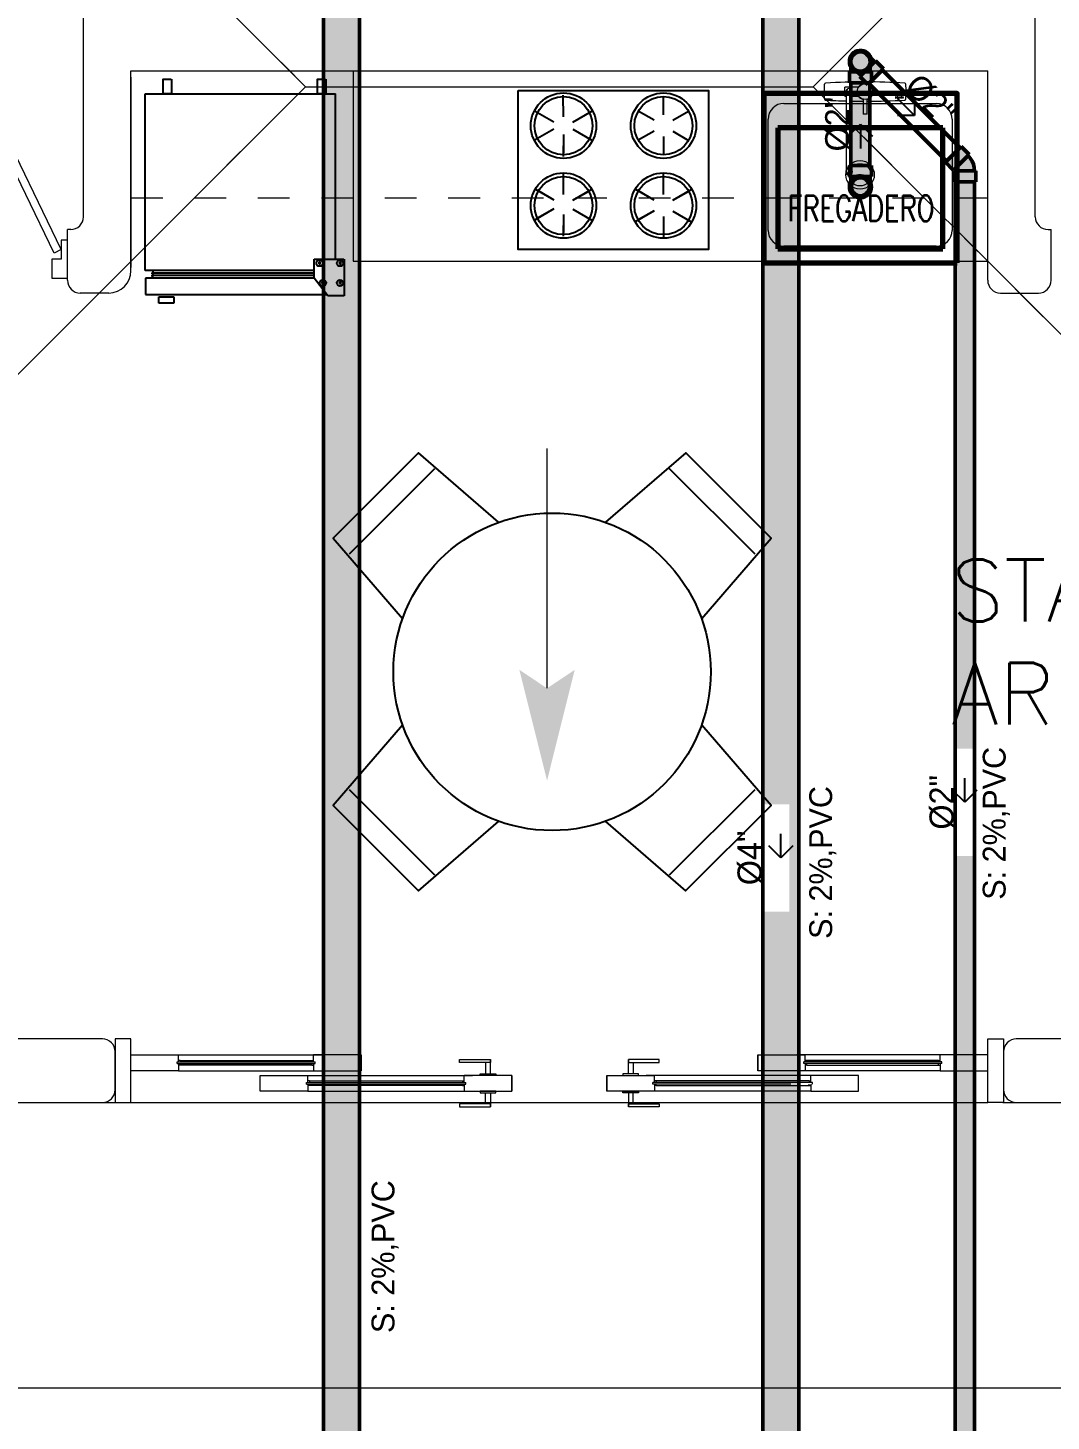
# Model space of a CAD drawing. Header units: metres. Extents: x -232 to 581, y 30 to 789.
# Drawn here: x 212.588 to 215.813, y 380.412 to 384.801 of the extents above; entities that cross this region are included whole.
import ezdxf

# ---------------------------------------------------------------- set-up
doc = ezdxf.new("R2010")
doc.units = ezdxf.units.M
doc.linetypes.add('DASHED', pattern=[0.75, 0.5, -0.25])
doc.linetypes.add('HIDDEN2', pattern=[0.1875, 0.125, -0.0625])
for name, color, linetype, lineweight in [('01a_Mobiliario', 250, 'Continuous', 0), ('02_mobiliario', 250, 'Continuous', 5), ('A-DOOR', 35, 'Continuous', 5), ('A-WALL', 250, 'Continuous', 20), ('baños', 140, 'Continuous', 0), ('MOB FIJOS', 251, 'Continuous', 0), ('P-Fixt-Snk', 94, 'Continuous', 70), ('PROYECCION', 9, 'DASHED', 0), ('textos', 7, 'Continuous', 0)]:
    doc.layers.add(name, color=color, linetype=linetype, lineweight=lineweight)
doc.layers.add('G-Risr-Std-Nplt', color=7, linetype='Continuous', lineweight=18, plot=False)
for name, color, linetype in [('GEN-TEXTOS INFO', 7, 'Continuous'), ('M-SY-PIPE-STANDARD-Drenaje Ventilacion', 254, 'Continuous'), ('MOBILIARIOS', 252, 'Continuous')]:
    doc.layers.add(name, color=color, linetype=linetype)
doc.layers.add('M-SY-PIPE-STANDARD-Drenaje Sanitario', color=7, linetype='Continuous', true_color=0x726558)
doc.layers.add('PISO', color=7, linetype='Continuous', lineweight=5, true_color=0xe6e6e6)
doc.layers.add('Techos 1', color=7, linetype='HIDDEN2', lineweight=9, true_color=0x42391a)
doc.styles.add('Arch-Dim', font='romans.shx', dxfattribs={"width": 0.75})
doc.styles.add('DS-CAST-01', font='GOTHIC.TTF', dxfattribs={"height": 3})
doc.styles.add('SIST.-CAST-01', font='GOTHIC.TTF', dxfattribs={"height": 2})
doc.styles.get("Standard").update_dxf_attribs({"font": 'arial.ttf'})

# ---------------------------------------------------------------- blocks, each defined once
blk = doc.blocks.new('za_arrw5')
at = {"lineweight": 13}
for points in [[(-1, 0.25), (0, 0), (-0.833, 0)], [(-1, -0.25), (0, 0), (-0.833, 0)]]:
    blk.add_solid(points, dxfattribs=at)
blk = doc.blocks.new('20.03.2026 LN 09 SEGUNDO NIVEL ARQ')
at = {"layer": 'Techos 1', "color": 5, "linetype": 'ByBlock'}
for p, q in [((66.2959, -55.1987), (70.3959, -59.2986)), ((76.0959, -55.1986), (71.9959, -59.2986)), ((70.3959, -59.2986), (66.2959, -63.3987)), ((70.3959, -59.2986), (71.9959, -59.2986)), ((71.9959, -59.2986), (76.0959, -63.3986)), ((76.0959, -63.3986), (66.2959, -63.3987))]:
    blk.add_line(p, q, dxfattribs=at)
at = {"layer": 'textos', "color": 5, "lineweight": 13}
blk.add_line((71.1571, -61.1939), (71.1571, -60.4384), dxfattribs=at)
at = {"layer": 'textos', "color": 5, "lineweight": 13, "xscale": -0.3491189357928305, "yscale": 0.3491189357928305, "zscale": 0.3491189357928305, "rotation": 89.99726127338003}
blk.add_blockref('za_arrw5', (71.1571, -61.4848), dxfattribs=at)
at = {"layer": 'baños', "color": 5, "linetype": 'Continuous', "flags": 8}
for tag, p in [('MODELNUMBER', (83.7813, -42.9175, 0)), ('MATERIAL', (83.7813, -42.9176, 0)), ('PRODUCT', (83.7813, -42.9176, 0)), ('TRADENAME', (83.7813, -42.9176, 0)), ('MODELNUMBER', (84.956, -42.9175, 0)), ('TRADENAME', (84.956, -42.9176, 0)), ('MATERIAL', (84.956, -42.9176, 0)), ('PRODUCT', (84.956, -42.9176, 0))]:
    blk.add_attdef(tag, p, '', height=0.0000254, rotation=180.0001, dxfattribs=at)
at = {"layer": 'baños', "color": 5, "linetype": 'Continuous'}
for tag, p, rotation in [('TRADENAME', (85.8912, -56.9933), 180.0001), ('MODELNUMBER', (85.8912, -56.9934), 180.0001), ('MATERIAL', (85.8914, -56.9932), 180.0001), ('PRODUCT', (85.8914, -56.9933), 180.0001), ('MODELNUMBER', (86.6008, -56.9934), 179.9999), ('MATERIAL', (86.6008, -56.9932), 179.9999), ('PRODUCT', (86.6008, -56.9933), 179.9999), ('TRADENAME', (86.6008, -56.9933), 179.9999)]:
    blk.add_attdef(tag, p, '', height=0.0000254, rotation=rotation, dxfattribs=at)
blk = doc.blocks.new('A$Cc6a1f6da')
at = {"layer": 'A-DOOR'}
for p, q in [((0.05, 0.1643), (0.2, 0.1643)), ((0.05, 0.1143), (0.05, 0.1643)), ((0.195, 0.1368), (0.195, 0.1418)), ((0.195, 0.1418), (0.63, 0.1418)), ((0.195, 0.1368), (0.63, 0.1368)), ((0.2, 0.1418), (0.2, 0.1643)), ((0.2, 0.1643), (0.6512, 0.1643)), ((0.205, 0.1466), (0.2, 0.1466)), ((0.2, 0.1368), (0.2, 0.1143)), ((0.205, 0.1321), (0.2, 0.1321)), ((0.205, 0.1466), (0.205, 0.1418)), ((0.205, 0.1466), (0.62, 0.1466)), ((0.205, 0.1321), (0.205, 0.1368)), ((0.62, 0.1321), (0.205, 0.1321)), ((0.62, 0.1466), (0.625, 0.1466)), ((0.62, 0.1466), (0.62, 0.1418)), ((0.62, 0.1321), (0.62, 0.1368)), ((0.62, 0.1321), (0.625, 0.1321)), ((0.625, 0.1418), (0.625, 0.1643)), ((0.775, 0.1643), (0.625, 0.1643)), ((0.625, 0.1368), (0.625, 0.1143)), ((0.63, 0.1368), (0.63, 0.1418)), ((0.775, 0.1643), (0.775, 0.1143)), ((0.775, 0.1143), (0.775, 0.1643)), ((1.1675, 0.1398), (1.1675, 0.1047)), ((1.1825, 0.1047), (1.1825, 0.1495)), ((1.6175, 0.1047), (1.6175, 0.1495)), ((1.6325, 0.1398), (1.6325, 0.1047)), ((2.025, 0.1643), (2.025, 0.1143)), ((2.025, 0.1643), (2.175, 0.1643)), ((2.025, 0.1143), (2.025, 0.1643)), ((2.6, 0.1643), (2.1488, 0.1643)), ((2.605, 0.1418), (2.17, 0.1418)), ((2.17, 0.1368), (2.17, 0.1418)), ((2.605, 0.1368), (2.17, 0.1368)), ((2.175, 0.1418), (2.175, 0.1643)), ((2.18, 0.1466), (2.175, 0.1466)), ((2.175, 0.1368), (2.175, 0.1143)), ((2.18, 0.1321), (2.175, 0.1321)), ((2.595, 0.1466), (2.18, 0.1466)), ((2.18, 0.1466), (2.18, 0.1418)), ((2.18, 0.1321), (2.18, 0.1368)), ((2.18, 0.1321), (2.595, 0.1321)), ((2.595, 0.1466), (2.6, 0.1466)), ((2.595, 0.1466), (2.595, 0.1418)), ((2.595, 0.1321), (2.595, 0.1368)), ((2.595, 0.1321), (2.6, 0.1321)), ((2.6, 0.1418), (2.6, 0.1643)), ((2.75, 0.1643), (2.6, 0.1643)), ((2.6, 0.1368), (2.6, 0.1143)), ((2.605, 0.1368), (2.605, 0.1418)), ((2.75, 0.1143), (2.75, 0.1643)), ((0.2, 0.1143), (0.05, 0.1143)), ((0.2, 0.1143), (0.6512, 0.1143)), ((0.4576, 0.0997), (0.6076, 0.0997)), ((0.4576, 0.0497), (0.4576, 0.0997)), ((0.6076, 0.0772), (0.6076, 0.0997)), ((0.6076, 0.0997), (1.1262, 0.0997)), ((0.625, 0.1143), (0.775, 0.1143)), ((1.1, 0.0772), (1.1, 0.0997)), ((1.25, 0.0997), (1.1, 0.0997)), ((1.25, 0.0997), (1.25, 0.0497)), ((1.25, 0.0497), (1.25, 0.0997)), ((1.55, 0.0997), (1.55, 0.0497)), ((1.55, 0.0997), (1.7, 0.0997)), ((1.55, 0.0497), (1.55, 0.0997)), ((2.1924, 0.0997), (1.6738, 0.0997)), ((1.7, 0.0772), (1.7, 0.0997)), ((2.175, 0.1143), (2.025, 0.1143)), ((2.6, 0.1143), (2.1488, 0.1143)), ((2.1924, 0.0772), (2.1924, 0.0997)), ((2.3424, 0.0997), (2.1924, 0.0997)), ((2.3424, 0.0497), (2.3424, 0.0997)), ((2.6, 0.1143), (2.75, 0.1143)), ((0.6076, 0.0497), (0.4576, 0.0497)), ((0.6026, 0.0722), (0.6026, 0.0772)), ((0.6026, 0.0772), (1.105, 0.0772)), ((0.6026, 0.0722), (1.105, 0.0722)), ((0.6126, 0.082), (0.6076, 0.082)), ((0.6076, 0.0722), (0.6076, 0.0497)), ((0.6126, 0.0675), (0.6076, 0.0675)), ((0.6076, 0.0497), (1.1262, 0.0497)), ((0.6126, 0.082), (0.6126, 0.0772)), ((0.6126, 0.082), (1.095, 0.082)), ((0.6126, 0.0675), (0.6126, 0.0722)), ((1.095, 0.0675), (0.6126, 0.0675)), ((1.095, 0.082), (1.1, 0.082)), ((1.095, 0.082), (1.095, 0.0772)), ((1.095, 0.0675), (1.095, 0.0722)), ((1.095, 0.0675), (1.1, 0.0675)), ((1.1, 0.0722), (1.1, 0.0497)), ((1.1, 0.0497), (1.25, 0.0497)), ((1.105, 0.0722), (1.105, 0.0772)), ((1.1675, 0.0097), (1.1675, 0.0447)), ((1.1825, 0.0447), (1.1825, 0)), ((1.7, 0.0497), (1.55, 0.0497)), ((1.6175, 0.0447), (1.6175, 0)), ((1.6325, 0.0097), (1.6325, 0.0447)), ((2.1924, 0.0497), (1.6738, 0.0497)), ((2.1974, 0.0772), (1.695, 0.0772)), ((1.695, 0.0722), (1.695, 0.0772)), ((2.13, 0.0722), (1.695, 0.0722)), ((1.705, 0.082), (1.7, 0.082)), ((1.7, 0.0722), (1.7, 0.0497)), ((1.705, 0.0675), (1.7, 0.0675)), ((2.1874, 0.082), (1.705, 0.082)), ((1.705, 0.082), (1.705, 0.0772)), ((1.705, 0.0675), (1.705, 0.0722)), ((1.705, 0.0675), (2.1874, 0.0675)), ((2.1874, 0.082), (2.1924, 0.082)), ((2.1874, 0.082), (2.1874, 0.0772)), ((2.1874, 0.0675), (2.1874, 0.0722)), ((2.1874, 0.0675), (2.1924, 0.0675)), ((2.1924, 0.0722), (2.1924, 0.0497)), ((2.1924, 0.0497), (2.3424, 0.0497)), ((2.1974, 0.0722), (2.1974, 0.0772))]:
    blk.add_line(p, q, dxfattribs=at)
for points in [[(0.05, 0.2143), (0, 0.2143), (0, 0.0143), (0.05, 0.0143)], [(2.75, 0.2143), (2.8, 0.2143), (2.8, 0.0143), (2.75, 0.0143)], [(1.1825, 0.1495), (1.1825, 0.1398), (1.0852, 0.1398), (1.0852, 0.1495)], [(1.6175, 0.1495), (1.6175, 0.1398), (1.7148, 0.1398), (1.7148, 0.1495)], [(1.1997, 0.0997), (1.1503, 0.0997), (1.1503, 0.1047), (1.1997, 0.1047)], [(1.6003, 0.0997), (1.6497, 0.0997), (1.6497, 0.1047), (1.6003, 0.1047)], [(1.1997, 0.0497), (1.1503, 0.0497), (1.1503, 0.0447), (1.1997, 0.0447)], [(1.6003, 0.0497), (1.6497, 0.0497), (1.6497, 0.0447), (1.6003, 0.0447)], [(1.1825, 0), (1.1825, 0.0096), (1.0852, 0.0096), (1.0852, 0)], [(1.6175, 0), (1.6175, 0.0096), (1.7148, 0.0096), (1.7148, 0)]]:
    blk.add_lwpolyline(points, close=True, dxfattribs=at)
at = {"layer": 'PISO'}
blk.add_line((0.05, 0.0143), (2.75, 0.0143), dxfattribs=at)
blk = doc.blocks.new('P90')
at = {"layer": 'A-DOOR'}
for p, q in [((-0.0476, -0.8576), (0.6364, -0.5264)), ((0.6473, -0.5489), (0.6364, -0.5264)), ((-0.0368, -0.88), (0.6473, -0.5489)), ((0.5843, -0.5517), (0.58, -0.5427)), ((0.5992, -0.5445), (0.5949, -0.5355)), ((0.6101, -0.5669), (0.6144, -0.5759)), ((0.5952, -0.5741), (0.5995, -0.5831)), ((-0.0368, -0.88), (-0.0476, -0.8576))]:
    blk.add_line(p, q, dxfattribs=at)
for points in [[(-0.06, -0.02), (-0.06, -0.05), (-0.12, -0.05), (-0.12, 0), (0, 0), (0, -0.02)], [(-0.0668, -0.88), (-0.0668, -0.85), (-0.1268, -0.85), (-0.1268, -0.9), (-0.0068, -0.9), (-0.0068, -0.88)]]:
    blk.add_lwpolyline(points, close=True, dxfattribs=at)
blk.add_arc((-0.3259, -1.105), 1.1228, 31.0139, 75.0797, dxfattribs=at)
for points in [[(0.5812, -0.5096), (0.5857, -0.5096), (0.5933, -0.5141), (0.5977, -0.5218), (0.5977, -0.5306), (0.5933, -0.5383), (0.5856, -0.5427), (0.5767, -0.5427), (0.5691, -0.5383), (0.5647, -0.5306), (0.5647, -0.5217), (0.5691, -0.514), (0.5768, -0.5096), (0.5812, -0.5096)], [(0.6133, -0.5758), (0.6177, -0.5758), (0.6254, -0.5803), (0.6298, -0.5879), (0.6298, -0.5968), (0.6253, -0.6045), (0.6176, -0.6089), (0.6088, -0.6089), (0.6011, -0.6044), (0.5967, -0.5967), (0.5967, -0.5879), (0.6011, -0.5802), (0.6088, -0.5758), (0.6133, -0.5758)]]:
    blk.add_open_spline(points, degree=2, dxfattribs=at)
blk = doc.blocks.new('SE3')
at = {"layer": 'MOB FIJOS'}
for p, q in [((115.4, 359.7), (115.4, 371.2)), ((132.6, 371.2), (115.4, 371.2)), ((115.4, 359.7), (116.8, 359.7)), ((116.8, 365.4), (116.8, 264.8)), ((124.5, 264.8), (124.5, 365.4)), ((124.5, 359.7), (132.6, 359.7)), ((138.5, 355.7), (138.5, 336.6)), ((143.5, 336.6), (143.5, 355.7)), ((180, 358.9), (179.6, 358.9)), ((179.6, 358.9), (179.6, 357)), ((179.6, 357), (180, 357)), ((180, 358.1), (180, 358.9)), ((180.7, 358.1), (180, 358.1)), ((180, 357), (180, 357.8)), ((180, 357.8), (180.7, 357.8)), ((181.1, 358.9), (180.7, 358.9)), ((180.7, 358.9), (180.7, 358.1)), ((180.7, 357.8), (180.7, 357)), ((180.7, 357), (181.1, 357)), ((181.1, 357), (181.1, 358.9)), ((181.5, 358.9), (182.8, 358.9)), ((181.5, 357), (181.5, 358.9)), ((182.9, 357), (181.5, 357)), ((181.8, 358.6), (181.8, 358.2)), ((182.8, 358.6), (181.8, 358.6)), ((181.8, 358.2), (182.8, 358.2)), ((181.8, 357.8), (181.8, 357.3)), ((182.8, 357.8), (181.8, 357.8)), ((181.8, 357.3), (182.9, 357.3)), ((182.8, 358.9), (182.8, 358.6)), ((182.8, 358.2), (182.8, 357.8)), ((182.9, 357.3), (182.9, 357)), ((183.2, 358.9), (183.6, 358.9)), ((183.2, 357), (183.2, 358.9)), ((184.5, 357), (183.2, 357)), ((183.6, 358.9), (183.6, 357.3)), ((183.6, 357.3), (184.5, 357.3)), ((184.5, 357.3), (184.5, 357)), ((184.6, 358.9), (185, 358.9)), ((185.2, 357), (184.6, 358.9)), ((185, 358.9), (185.4, 357.5)), ((185.6, 357), (185.2, 357)), ((185.4, 357.5), (185.9, 358.9)), ((186.3, 358.9), (185.6, 357)), ((185.9, 358.9), (186.3, 358.9)), ((186.5, 358.9), (187.8, 358.9)), ((186.5, 357), (186.5, 358.9)), ((187.8, 357), (186.5, 357)), ((186.8, 358.6), (186.8, 358.2)), ((187.8, 358.6), (186.8, 358.6)), ((186.8, 358.2), (187.7, 358.2)), ((186.8, 357.8), (186.8, 357.3)), ((187.7, 357.8), (186.8, 357.8)), ((186.8, 357.3), (187.8, 357.3)), ((187.7, 358.2), (187.7, 357.8)), ((187.8, 358.9), (187.8, 358.6)), ((187.8, 357.3), (187.8, 357)), ((188, 358.9), (188.5, 358.9)), ((188.6, 358), (188, 358.9)), ((188, 357), (188.6, 358)), ((188.4, 357), (188, 357)), ((188.8, 357.7), (188.4, 357)), ((188.5, 358.9), (188.8, 358.3)), ((188.8, 358.3), (189.2, 358.9)), ((189.2, 357), (188.8, 357.7)), ((189.6, 358.9), (189, 358)), ((189, 358), (189.7, 357)), ((189.2, 358.9), (189.6, 358.9)), ((189.7, 357), (189.2, 357)), ((143.5, 336.6), (138.5, 336.6)), ((116.5, 264.1), (116.5, 263.5)), ((116.8, 264.8), (116.8, 264.1)), ((124.5, 264.1), (124.5, 264.8)), ((124.8, 263.5), (124.8, 264.1))]:
    blk.add_line(p, q, dxfattribs=at)
blk.add_circle((141, 365.4), 10, dxfattribs=at)
for centre, radius, start, end in [((200.7, 365.4), 111.9, 175.2133, 184.7867), ((90.8, 374.6), 1.52, 93.4481, 175.2133), ((141, -458.7), 836.4, 86.5519, 93.4481), ((141, 365.4), 10.2, 0, 255.8182), ((191.2, 374.6), 1.52, 4.7867, 86.5519), ((81.2, 365.4), 111.9, 355.2133, 4.7867), ((90.8, 356.2), 1.52, 184.7867, 266.5519), ((141, 1189.5), 836.4, 266.5519, 268.3467), ((120.7, 365.4), 3.91, 0, 192.0524), ((120.7, 365.4), 3.81, 0, 180), ((120.7, 365.4), 3.91, 347.9113, 0), ((141, 365.4), 10.2, 284.1818, 0), ((141, 1189.5), 836.4, 270.1705, 273.4481), ((191.2, 356.2), 1.52, 273.4481, 355.2133), ((141, 1189.5), 836.4, 268.8689, 269.8295)]:
    blk.add_arc(centre, radius, start, end, dxfattribs=at)
for centre, major_axis, start_param, end_param in [((120.7, 264.1), (4.12, 0), 2.748282, 6.283185), ((120.7, 264.1), (4.12, 0), 0, 0.393311), ((120.7, 263.5), (4.12, 0), 3.141593, 6.283185), ((120.7, 264.8), (-3.81, 0), 0, 3.141593), ((120.7, 264.1), (3.81, 0), 3.141593, 6.283185)]:
    blk.add_ellipse(centre, major_axis=major_axis, ratio=0.996195, start_param=start_param, end_param=end_param, dxfattribs=at)
blk = doc.blocks.new('A$C774B1081')
at = {"layer": 'MOBILIARIOS', "linetype": 'ByBlock'}
for p, q in [((732.1, 1125), (446.4, 1125)), ((53.6, 732.1), (53.6, 446.4)), ((1125, 446.4), (1125, 732.1)), ((446.4, 53.6), (732.1, 53.6))]:
    blk.add_line(p, q, dxfattribs=at)
for points in [[(750, 928.6), (732.1, 1178.6), (446.4, 1178.6), (428.6, 928.6)], [(250, 750), (0, 732.1), (0, 446.4), (250, 428.6)], [(928.6, 428.6), (1178.6, 446.4), (1178.6, 732.1), (928.6, 750)], [(428.6, 250), (446.4, 0), (732.1, 0), (750, 250)]]:
    blk.add_lwpolyline(points, dxfattribs=at)
blk.add_circle((589.3, 589.3), 375, dxfattribs=at)
blk = doc.blocks.new('20.03.2026 LN 09 PRIMER NIVEL ARQ')
at = {"layer": '01a_Mobiliario', "color": 1, "transparency": 33554684}
blk.add_line((-9.486, -59.8432), (-7.486, -59.8432), dxfattribs=at)
at = {"layer": '02_mobiliario', "color": 1}
for p, q in [((-9.486, -59.2432), (-9.486, -59.8432)), ((-10.186, -59.2627), (-10.186, -59.8627))]:
    blk.add_line(p, q, dxfattribs=at)
at = {"layer": 'A-WALL', "color": 1}
for p, q in [((-10.336, -59.7032), (-10.336, -58.1232)), ((-7.336, -59.7032), (-7.336, -58.1332)), ((-10.186, -59.8732), (-10.186, -59.2432)), ((-10.186, -59.2432), (-7.486, -59.2432)), ((-7.486, -59.9032), (-7.486, -59.2432)), ((-10.376, -59.7432), (-10.386, -59.7432)), ((-10.386, -59.9032), (-10.386, -59.7432)), ((-7.296, -59.7432), (-7.2863, -59.7432)), ((-7.2863, -59.9032), (-7.2863, -59.7432)), ((-10.256, -59.9432), (-10.346, -59.9432)), ((-7.446, -59.9432), (-7.3263, -59.9432))]:
    blk.add_line(p, q, dxfattribs=at)
for points in [[(-12.836, -61.7832), (-12.836, -62.4532, 0.414213), (-12.796, -62.4932), (-10.276, -62.4932, 0.414213), (-10.236, -62.4532), (-10.236, -62.3332, 0.414214), (-10.276, -62.2932), (-11.296, -62.2932, -0.414214), (-11.336, -62.2532), (-11.336, -61.7832, 0.414214), (-11.376, -61.7432), (-11.446, -61.7432, 0.414214), (-11.486, -61.7832), (-11.486, -62.2932), (-12.4867, -62.2932)], [(-5.186, -62.2932), (-7.396, -62.2932, 0.414214), (-7.436, -62.3332), (-7.436, -62.4532, 0.414214), (-7.396, -62.4932), (-4.876, -62.4932, 0.414214), (-4.836, -62.4532), (-4.836, -62.1332, 0.414214), (-4.876, -62.0932), (-4.996, -62.0932, 0.407284), (-5.036, -62.1322)]]:
    blk.add_lwpolyline(points, format="xyb", dxfattribs=at)
for centre, radius, start, end in [((-10.376, -59.7032), 0.04, 270, 360), ((-7.296, -59.7032), 0.04, 180, 270), ((-10.346, -59.9032), 0.04, 180, 270), ((-10.256, -59.8732), 0.07, 270, 0), ((-7.446, -59.9032), 0.04, 180, 270), ((-7.3263, -59.9032), 0.04, 270, 0)]:
    blk.add_arc(centre, radius, start, end, dxfattribs=at)
at = {"layer": 'MOB FIJOS', "color": 1}
for p, q in [((-8.1284, -59.3458), (-7.9087, -59.3458)), ((-7.9087, -59.3458), (-7.6484, -59.3458)), ((-8.1784, -59.7458), (-8.1784, -59.3958)), ((-7.5984, -59.3958), (-7.5984, -59.7458)), ((-7.6484, -59.7958), (-8.1284, -59.7958))]:
    blk.add_line(p, q, dxfattribs=at)
for centre, start, end in [((-8.1284, -59.3958), 90, 180), ((-7.6484, -59.3958), 0, 90), ((-8.1284, -59.7458), 180, 270), ((-7.6484, -59.7458), 270, 0)]:
    blk.add_arc(centre, 0.05, start, end, dxfattribs=at)
at = {"layer": 'MOB FIJOS', "color": 1, "ltscale": 0.01}
for major_axis in [(0.0318, -0.0318), (0.0247, -0.0247)]:
    blk.add_ellipse((-7.8884, -59.5708), major_axis=major_axis, ratio=1, start_param=2.356194489560823, end_param=8.639379796740409, dxfattribs=at)
at = {"layer": 'MOBILIARIOS', "color": 1}
for p, q in [((-10.1418, -59.8723), (-10.1418, -59.3157)), ((-10.1418, -59.3157), (-9.5418, -59.3157)), ((-10.1418, -59.8723), (-10.1418, -59.3157)), ((-9.5418, -59.8368), (-9.5418, -59.3157)), ((-9.609, -59.896), (-9.609, -59.8368)), ((-9.609, -59.8368), (-9.5149, -59.8368)), ((-9.5877, -59.8495), (-9.5961, -59.8495)), ((-9.5919, -59.843), (-9.5919, -59.8548)), ((-9.5227, -59.8489), (-9.5311, -59.8489)), ((-9.5269, -59.8424), (-9.5269, -59.8542)), ((-9.5138, -59.8368), (-9.5138, -59.9518)), ((-9.609, -59.8723), (-10.1418, -59.8723)), ((-9.609, -59.8961), (-10.1398, -59.8961)), ((-10.1398, -59.8961), (-10.1398, -59.9475)), ((-9.609, -59.8885), (-10.12, -59.8885)), ((-9.609, -59.8812), (-10.1199, -59.8812)), ((-9.5661, -59.9518), (-9.609, -59.896)), ((-9.5782, -59.9115), (-9.5866, -59.9115)), ((-9.5824, -59.9051), (-9.5824, -59.9168)), ((-9.5227, -59.9115), (-9.5311, -59.9115)), ((-9.5269, -59.9051), (-9.5269, -59.9168)), ((-10.1398, -59.9475), (-9.5694, -59.9475)), ((-10.098, -59.9753), (-10.098, -59.9555)), ((-10.098, -59.9555), (-10.0506, -59.9555)), ((-10.0506, -59.9555), (-10.0506, -59.9753)), ((-9.5138, -59.9518), (-9.5661, -59.9518)), ((-10.0506, -59.9753), (-10.098, -59.9753))]:
    blk.add_line(p, q, dxfattribs=at)
at = {"layer": 'MOBILIARIOS', "color": 1, "transparency": 33554684}
for p, q in [((-8.8232, -59.3882, -0.2267), (-8.8235, -59.3195, -0.2267)), ((-8.5081, -59.3818, -0.2245), (-8.5083, -59.3245, -0.2245)), ((-8.8529, -59.4055, -0.2267), (-8.9125, -59.3714, -0.2267)), ((-8.7934, -59.4052, -0.2267), (-8.734, -59.3706, -0.2267)), ((-8.5377, -59.3991, -0.2245), (-8.5874, -59.3707, -0.2245)), ((-8.4782, -59.3988, -0.2245), (-8.4288, -59.37, -0.2245)), ((-8.8529, -59.4268, -0.2267), (-8.9125, -59.4609, -0.2267)), ((-8.7934, -59.4271, -0.2267), (-8.734, -59.4617, -0.2267)), ((-8.8232, -59.4441, -0.2267), (-8.8235, -59.5128, -0.2267)), ((-8.8232, -59.4441, -0.2267), (-8.8234, -59.5014, -0.2267)), ((-8.5377, -59.4332, -0.2245), (-8.5874, -59.4616, -0.2245)), ((-8.5081, -59.4505, -0.2245), (-8.5083, -59.5078, -0.2245)), ((-8.4782, -59.4334, -0.2245), (-8.4288, -59.4623, -0.2245)), ((-8.8229, -59.6333, -0.2245), (-8.8226, -59.5646, -0.2245)), ((-8.8229, -59.6333, -0.2245), (-8.8227, -59.5761, -0.2245)), ((-8.5078, -59.6333, -0.2245), (-8.5075, -59.5646, -0.2245)), ((-8.5078, -59.6333, -0.2245), (-8.5075, -59.5761, -0.2245)), ((-8.8527, -59.6504, -0.2245), (-8.9121, -59.6158, -0.2245)), ((-8.8527, -59.6504, -0.2245), (-8.9022, -59.6215, -0.2245)), ((-8.7932, -59.6506, -0.2245), (-8.7336, -59.6165, -0.2245)), ((-8.7932, -59.6506, -0.2245), (-8.7435, -59.6222, -0.2245)), ((-8.5376, -59.6504, -0.2245), (-8.597, -59.6158, -0.2245)), ((-8.5376, -59.6504, -0.2245), (-8.5871, -59.6215, -0.2245)), ((-8.4781, -59.6506, -0.2245), (-8.4184, -59.6165, -0.2245)), ((-8.4781, -59.6506, -0.2245), (-8.4284, -59.6222, -0.2245)), ((-8.8529, -59.6783, -0.2267), (-8.9125, -59.7124, -0.2267)), ((-8.8529, -59.6783, -0.2267), (-8.9026, -59.7068, -0.2267)), ((-8.7934, -59.6786, -0.2267), (-8.7439, -59.7074, -0.2267)), ((-8.7934, -59.6786, -0.2267), (-8.734, -59.7132, -0.2267)), ((-8.5377, -59.6847, -0.2245), (-8.5974, -59.7188, -0.2245)), ((-8.5377, -59.6847, -0.2245), (-8.5874, -59.7131, -0.2245)), ((-8.4782, -59.685, -0.2245), (-8.4189, -59.7196, -0.2245)), ((-8.4782, -59.685, -0.2245), (-8.4288, -59.7138, -0.2245)), ((-8.8232, -59.6956, -0.2267), (-8.8235, -59.7643, -0.2267)), ((-8.8232, -59.6956, -0.2267), (-8.8234, -59.7529, -0.2267)), ((-8.5081, -59.702, -0.2245), (-8.5083, -59.7707, -0.2245)), ((-8.5081, -59.702, -0.2245), (-8.5083, -59.7593, -0.2245))]:
    blk.add_line(p, q, dxfattribs=at)
at = {"layer": 'MOBILIARIOS', "color": 1}
for points in [[(-10.0584, -59.2696), (-10.0584, -59.3156), (-10.0845, -59.3156), (-10.0845, -59.2692), (-10.0589, -59.2692)], [(-9.5724, -59.2696), (-9.5724, -59.3156), (-9.5985, -59.3156), (-9.5985, -59.2692), (-9.5729, -59.2692)]]:
    blk.add_lwpolyline(points, dxfattribs=at)
at = {"layer": 'MOBILIARIOS', "color": 1, "transparency": 33554684}
blk.add_lwpolyline([(-8.9656, -59.3057), (-8.3656, -59.3057), (-8.3656, -59.8057), (-8.9656, -59.8057)], close=True, dxfattribs=at)
at = {"layer": 'MOBILIARIOS', "color": 1}
blk.add_lwpolyline([(-10.119, -59.8723, -0.07449), (-10.118, -59.8732, -0.142933), (-10.1177, -59.8738, -0.012436), (-10.1176, -59.8746, -0.008719), (-10.1176, -59.8759, -0.012824), (-10.1175, -59.8781, -0.170045), (-10.1176, -59.8783, -0.064909), (-10.1178, -59.8786, 0.028465), (-10.1181, -59.8788, 0.000964), (-10.1183, -59.879, -0.000975), (-10.1184, -59.8792, -0.016252), (-10.1189, -59.8796, 0.007259), (-10.1193, -59.8801, 0.101341), (-10.1198, -59.8808, 0.125391), (-10.1199, -59.8815, 0.099398), (-10.1197, -59.8819, 0.066636), (-10.1193, -59.8824, 0.114144), (-10.1188, -59.8827, -0.158175), (-10.1183, -59.8831, -0.070805), (-10.1179, -59.8837, -0.101338), (-10.1177, -59.8842, -0.006939), (-10.1177, -59.8844, -0.003583), (-10.1177, -59.8847, -0.021021), (-10.1178, -59.8863, -0.123419), (-10.1179, -59.8865, -0.070149), (-10.118, -59.8867, -0.010726), (-10.119, -59.8874, -0.015913), (-10.1194, -59.8877, 0.053707), (-10.1199, -59.8881, 0.153884), (-10.12, -59.8882, 0.043445), (-10.12, -59.8888, 0.103673), (-10.1199, -59.8897, 0.146244), (-10.1195, -59.8903, 0.17565), (-10.1191, -59.8904, -0.187862), (-10.1186, -59.8905, -0.056397), (-10.1183, -59.8908, -0.073542), (-10.1181, -59.8912, -0.071127), (-10.118, -59.8916, -0.026182), (-10.1179, -59.8927, -0.04809), (-10.118, -59.8942, -0.143234), (-10.1183, -59.8946, -0.172942), (-10.1189, -59.8949, 0.069337), (-10.1195, -59.8953, 0.029957), (-10.1199, -59.8955, 0.026207), (-10.1202, -59.8959)], format="xyb", dxfattribs=at)
at = {"layer": 'MOBILIARIOS', "color": 1, "transparency": 33554684}
for centre, radius in [((-8.823, -59.4161, -0.2245), 0.1031), ((-8.823, -59.4161, -0.2245), 0.0916), ((-8.5079, -59.4161, -0.2245), 0.1031), ((-8.5079, -59.4161, -0.2245), 0.0916), ((-8.823, -59.6677, -0.2245), 0.1031), ((-8.823, -59.6677, -0.2245), 0.0916), ((-8.5079, -59.6677, -0.2245), 0.1031), ((-8.5079, -59.6677, -0.2245), 0.0916)]:
    blk.add_circle(centre, radius, dxfattribs=at)
at = {"layer": 'MOBILIARIOS', "color": 1}
for centre in [(-9.592, -59.8492), (-9.5274, -59.8492), (-9.5813, -59.9116), (-9.5274, -59.9116)]:
    blk.add_circle(centre, 0.00987, dxfattribs=at)
at = {"layer": 'PISO', "color": 1}
for p, q in [((-10.276, -62.4932), (-10.2369, -62.4932)), ((-7.4379, -62.4932), (-7.396, -62.4932))]:
    blk.add_line(p, q, dxfattribs=at)
at = {"layer": 'PROYECCION', "color": 1, "linetype": 'DASHED', "ltscale": 0.1}
blk.add_line((-10.186, -59.6432), (-7.486, -59.6432), dxfattribs=at)
at = {"layer": 'Techos 1', "color": 1}
for p, q in [((-13.736, -55.1932), (-9.636, -59.2932)), ((-3.936, -55.1932), (-8.036, -59.2932)), ((-9.636, -59.2932), (-13.736, -63.3932)), ((-9.636, -59.2932), (-8.036, -59.2932)), ((-8.036, -59.2932), (-3.936, -63.3932)), ((-3.936, -63.3932), (-13.736, -63.3932))]:
    blk.add_line(p, q, dxfattribs=at)
at = {"color": 1}
blk.add_blockref('A$Cc6a1f6da', (-10.236, -62.5075), dxfattribs=at)
at = {"layer": 'A-DOOR', "color": 1, "rotation": 90}
blk.add_blockref('P90', (-11.286, -59.7698), dxfattribs=at)
at = {"layer": 'MOB FIJOS', "color": 1, "xscale": 0.002480511886764446, "yscale": 0.002480511886764446, "zscale": 0.002480511886764446}
blk.add_blockref('SE3', (-8.2222, -60.215), dxfattribs=at)
at = {"layer": 'MOBILIARIOS', "color": 1, "xscale": 0.001333333333333352, "yscale": 0.001333333333333352, "zscale": 0.001333333333333352, "rotation": 45.00000000000001}
blk.add_blockref('A$C774B1081', (-8.8589, -62.2477), dxfattribs=at)
at = {"layer": 'baños', "color": 1, "linetype": 'Continuous'}
for tag, p in [('MODELNUMBER', (-12.0611, -62.0707)), ('MATERIAL', (-12.0611, -62.0709)), ('PRODUCT', (-12.0611, -62.0708)), ('TRADENAME', (-12.0611, -62.0708))]:
    blk.add_attdef(tag, p, '', height=0.0000254, rotation=359.9999, dxfattribs=at)
at = {"layer": 'textos', "color": 1, "insert": (-8.1163, -59.7165), "char_height": 0.08, "width": 26.65337, "attachment_point": 7, "style": 'Arch-Dim'}
blk.add_mtext('\\pxt5.9124,29;FREGADERO', dxfattribs=at)
at = {"layer": 'textos', "color": 1, "insert": (-7.6016, -61.303), "char_height": 0.195, "width": 3.422974, "attachment_point": 7}
blk.add_mtext('{\\Fromans|c0;STAFF \\PAREA}', dxfattribs=at)
blk = doc.blocks.new('_Open90')
at = {"color": 0, "linetype": 'ByBlock', "lineweight": -2}
for p, q in [((0, 0), (-1, 0)), ((-0.5, 0.5), (0, 0)), ((0, 0), (-0.5, -0.5))]:
    blk.add_line(p, q, dxfattribs=at)
blk = doc.blocks.new('Aecb_Duct_Rnd_2Line_Open')
at = {"layer": 'G-Risr-Std-Nplt', "color": 0, "linetype": 'ByBlock', "lineweight": -2}
blk.add_circle((0, 0), 1, dxfattribs=at)
blk = doc.blocks.new('DR 20.03.26 LN09')
at = {"layer": 'M-SY-PIPE-STANDARD-Drenaje Sanitario', "linetype": 'Continuous', "lineweight": 50}
for points in [[(-14732, -2886.44), (-14732, -3122.69), (-14727.5, -3122.69), (-14727.5, -2886.44), (-14729.75, -2886.44)], [(-14677.48, -3122.69), (-14672.98, -3122.69), (-14672.98, -2886.44), (-14675.23, -2886.44), (-14677.48, -2886.44), (-14677.48, -2997), (-14674.18, -2997), (-14674.18, -3010.3), (-14677.48, -3010.3)], [(-14664.8, -2906.1), (-14665.42, -2906.72), (-14664.44, -2907.7), (-14662.5, -2905.75), (-14663.47, -2904.78), (-14664.09, -2905.4), (-14664.1, -2905.4), (-14664.02, -2905.2), (-14663.98, -2904.94), (-14663.98, -2904.68), (-14664.04, -2904.43), (-14664.14, -2904.19), (-14664.29, -2903.97), (-14664.47, -2903.78), (-14664.69, -2903.64), (-14664.93, -2903.54), (-14665.19, -2903.48), (-14665.45, -2903.47), (-14665.71, -2903.52), (-14665.95, -2903.61), (-14666.17, -2903.74), (-14666.37, -2903.92), (-14666.52, -2904.13), (-14666.64, -2904.36), (-14666.71, -2904.62), (-14666.72, -2904.88), (-14666.69, -2905.14), (-14666.61, -2905.39), (-14666.49, -2905.62), (-14666.32, -2905.82), (-14666.12, -2905.98), (-14665.89, -2906.11), (-14665.64, -2906.19), (-14665.38, -2906.22), (-14665.12, -2906.2), (-14664.87, -2906.13), (-14664.78, -2906.09)], [(-14666.72, -2906.13), (-14666.72, -2907.5), (-14663.97, -2907.5), (-14663.97, -2906.13), (-14664.15, -2906.13), (-14664.15, -2905.51), (-14664.04, -2905.27), (-14663.99, -2905.02), (-14663.98, -2904.76), (-14664.02, -2904.51), (-14664.1, -2904.26), (-14664.24, -2904.04), (-14664.41, -2903.84), (-14664.61, -2903.68), (-14664.84, -2903.57), (-14665.09, -2903.49), (-14665.35, -2903.47), (-14665.61, -2903.49), (-14665.86, -2903.57), (-14666.09, -2903.68), (-14666.29, -2903.84), (-14666.46, -2904.04), (-14666.59, -2904.26), (-14666.68, -2904.51), (-14666.72, -2904.76), (-14666.71, -2905.02), (-14666.66, -2905.27), (-14666.55, -2905.51), (-14666.55, -2906.13)], [(-14666.52, -2904.62), (-14666.54, -2904.84), (-14666.52, -2905.07), (-14666.45, -2905.29), (-14666.35, -2905.49), (-14666.21, -2905.66), (-14666.04, -2905.81), (-14665.84, -2905.93), (-14665.63, -2906), (-14665.41, -2906.03), (-14665.18, -2906.02), (-14664.96, -2905.97), (-14664.76, -2905.87), (-14664.57, -2905.74), (-14664.42, -2905.58), (-14664.29, -2905.39), (-14664.21, -2905.18), (-14664.17, -2904.96), (-14664.17, -2904.73), (-14664.21, -2904.51), (-14664.29, -2904.3), (-14664.42, -2904.11), (-14664.57, -2903.95), (-14664.76, -2903.82), (-14664.96, -2903.72), (-14665.18, -2903.67), (-14665.41, -2903.66), (-14665.63, -2903.69), (-14665.84, -2903.76), (-14666.04, -2903.88), (-14666.21, -2904.03), (-14666.35, -2904.2), (-14666.45, -2904.4)], [(-14663.47, -2906.72), (-14664.31, -2907.56), (-14664.19, -2907.69), (-14662.51, -2906.01), (-14662.63, -2905.88)], [(-14666.54, -2907.5), (-14666.54, -2917.73), (-14665.35, -2917.73), (-14664.16, -2917.73), (-14664.16, -2907.5), (-14665.35, -2907.5)], [(-14652.84, -2915.41), (-14654.79, -2917.35), (-14653.82, -2918.32), (-14653.69, -2918.2), (-14653.66, -2918.25), (-14653.63, -2918.3), (-14653.61, -2918.36), (-14653.6, -2918.42), (-14653.78, -2918.42), (-14653.78, -2919.79), (-14651.03, -2919.79), (-14651.03, -2918.42), (-14651.2, -2918.42), (-14651.23, -2917.99), (-14651.33, -2917.58), (-14651.49, -2917.19), (-14651.72, -2916.82), (-14651.99, -2916.5), (-14651.87, -2916.38)], [(-14654.65, -2917.22), (-14653.82, -2916.38), (-14652.98, -2915.54), (-14653.1, -2915.41), (-14654.78, -2917.09)], [(-14666.72, -2917.73), (-14666.72, -2919.11), (-14666.55, -2919.11), (-14666.55, -2919.72), (-14666.54, -2919.71), (-14666.57, -2919.76), (-14666.67, -2920), (-14666.72, -2920.26), (-14666.72, -2920.52), (-14666.67, -2920.77), (-14666.57, -2921.02), (-14666.43, -2921.24), (-14666.25, -2921.43), (-14666.04, -2921.58), (-14665.8, -2921.69), (-14665.55, -2921.75), (-14665.28, -2921.76), (-14665.03, -2921.72), (-14664.78, -2921.64), (-14664.55, -2921.51), (-14664.35, -2921.34), (-14664.19, -2921.13), (-14664.07, -2920.9), (-14664, -2920.65), (-14663.97, -2920.39), (-14664, -2920.13), (-14664.07, -2919.88), (-14664.16, -2919.71), (-14664.15, -2919.72), (-14664.15, -2919.11), (-14663.97, -2919.11), (-14663.97, -2917.73)], [(-14666.68, -2920.13), (-14666.7, -2920.39), (-14666.68, -2920.64), (-14666.6, -2920.89), (-14666.49, -2921.12), (-14666.33, -2921.32), (-14666.13, -2921.49), (-14665.91, -2921.62), (-14665.67, -2921.7), (-14665.41, -2921.74), (-14665.16, -2921.72), (-14664.91, -2921.66), (-14664.67, -2921.56), (-14664.46, -2921.41), (-14664.29, -2921.22), (-14664.15, -2921.01), (-14664.05, -2920.77), (-14664, -2920.51), (-14664, -2920.26), (-14664.05, -2920.01), (-14664.15, -2919.77), (-14664.29, -2919.55), (-14664.46, -2919.37), (-14664.67, -2919.22), (-14664.91, -2919.11), (-14665.16, -2919.05), (-14665.41, -2919.04), (-14665.67, -2919.07), (-14665.91, -2919.16), (-14666.13, -2919.29), (-14666.33, -2919.45), (-14666.49, -2919.66), (-14666.6, -2919.88)], [(-14666.53, -2920.27), (-14666.53, -2920.5), (-14666.49, -2920.72), (-14666.4, -2920.93), (-14666.28, -2921.12), (-14666.13, -2921.28), (-14665.94, -2921.41), (-14665.74, -2921.51), (-14665.52, -2921.56), (-14665.29, -2921.57), (-14665.07, -2921.54), (-14664.86, -2921.47), (-14664.66, -2921.35), (-14664.49, -2921.21), (-14664.35, -2921.03), (-14664.25, -2920.83), (-14664.18, -2920.61), (-14664.16, -2920.39), (-14664.18, -2920.16), (-14664.25, -2919.94), (-14664.35, -2919.74), (-14664.49, -2919.57), (-14664.66, -2919.42), (-14664.86, -2919.31), (-14665.07, -2919.23), (-14665.29, -2919.2), (-14665.52, -2919.21), (-14665.74, -2919.26), (-14665.94, -2919.36), (-14666.13, -2919.49), (-14666.28, -2919.65), (-14666.4, -2919.84), (-14666.49, -2920.05)], [(-14651.21, -2919.79), (-14652.4, -2919.79), (-14653.59, -2919.79), (-14653.59, -2990.1), (-14651.21, -2990.1)], [(-14653.59, -3074.94), (-14651.21, -3074.94), (-14651.21, -3003.4), (-14653.59, -3003.4)]]:
    blk.add_hatch(color=251, dxfattribs=at).paths.add_polyline_path(points, flags=0)
at = {"layer": 'M-SY-PIPE-STANDARD-Drenaje Sanitario', "color": 251, "linetype": 'Continuous', "lineweight": 50}
for points in [[(-14732, -2886.44), (-14732, -3122.69)], [(-14727.5, -3122.69), (-14727.5, -2886.44)], [(-14677.48, -2886.44), (-14677.48, -3122.69)], [(-14672.98, -3122.69), (-14672.98, -2886.44)], [(-14666.32, -2905.82), (-14666.12, -2905.98), (-14665.89, -2906.11), (-14665.64, -2906.19), (-14665.38, -2906.22), (-14665.12, -2906.2), (-14664.87, -2906.13), (-14664.63, -2906.02), (-14664.42, -2905.86), (-14664.25, -2905.67), (-14664.11, -2905.45), (-14664.02, -2905.2), (-14663.98, -2904.94), (-14663.98, -2904.68), (-14664.04, -2904.43), (-14664.14, -2904.19), (-14664.29, -2903.97), (-14664.47, -2903.78), (-14664.69, -2903.64), (-14664.93, -2903.54), (-14665.19, -2903.48), (-14665.45, -2903.47), (-14665.71, -2903.52), (-14665.95, -2903.61), (-14666.17, -2903.74), (-14666.37, -2903.92), (-14666.52, -2904.13), (-14666.64, -2904.36), (-14666.71, -2904.62), (-14666.72, -2904.88), (-14666.69, -2905.14), (-14666.61, -2905.39), (-14666.49, -2905.62), (-14666.32, -2905.82)], [(-14664.85, -2906.13), (-14664.62, -2906.01), (-14664.41, -2905.85), (-14664.24, -2905.65), (-14664.1, -2905.42), (-14664.02, -2905.18), (-14663.98, -2904.92), (-14663.99, -2904.66), (-14664.05, -2904.4), (-14664.16, -2904.16), (-14664.31, -2903.95), (-14664.5, -2903.77), (-14664.72, -2903.62), (-14664.96, -2903.53), (-14665.22, -2903.48), (-14665.48, -2903.48), (-14665.74, -2903.53), (-14665.98, -2903.62), (-14666.2, -2903.77), (-14666.39, -2903.95), (-14666.54, -2904.16), (-14666.65, -2904.4), (-14666.71, -2904.66), (-14666.72, -2904.92), (-14666.68, -2905.18), (-14666.6, -2905.42), (-14666.46, -2905.65), (-14666.29, -2905.85), (-14666.08, -2906.01), (-14665.85, -2906.13)], [(-14666.2, -2905.7), (-14666.02, -2905.84), (-14665.82, -2905.95), (-14665.61, -2906.02), (-14665.38, -2906.05), (-14665.15, -2906.03), (-14664.93, -2905.97), (-14664.72, -2905.87), (-14664.54, -2905.74), (-14664.39, -2905.57), (-14664.27, -2905.37), (-14664.19, -2905.16), (-14664.15, -2904.93), (-14664.15, -2904.7), (-14664.2, -2904.48), (-14664.29, -2904.27), (-14664.42, -2904.08), (-14664.58, -2903.92), (-14664.77, -2903.79), (-14664.98, -2903.7), (-14665.21, -2903.65), (-14665.44, -2903.64), (-14665.66, -2903.68), (-14665.88, -2903.76), (-14666.07, -2903.88), (-14666.24, -2904.04), (-14666.38, -2904.22), (-14666.48, -2904.42), (-14666.54, -2904.65), (-14666.55, -2904.87), (-14666.53, -2905.1), (-14666.46, -2905.32), (-14666.35, -2905.52), (-14666.2, -2905.7)], [(-14666.55, -2904.84), (-14666.53, -2904.62), (-14666.47, -2904.41), (-14666.37, -2904.21), (-14666.24, -2904.03), (-14666.07, -2903.88), (-14665.89, -2903.77), (-14665.68, -2903.69), (-14665.46, -2903.65), (-14665.24, -2903.65), (-14665.02, -2903.69), (-14664.81, -2903.77), (-14664.62, -2903.88), (-14664.46, -2904.03), (-14664.33, -2904.21), (-14664.23, -2904.41), (-14664.17, -2904.62), (-14664.15, -2904.84)], [(-14666.55, -2904.84), (-14666.55, -2906.13)], [(-14665.29, -2906.6), (-14663.59, -2904.9)], [(-14663.59, -2904.9), (-14664.5, -2903.99)], [(-14664.15, -2906.13), (-14664.15, -2904.84)], [(-14663.47, -2904.78), (-14664.09, -2905.4)], [(-14663.47, -2904.78), (-14662.5, -2905.75)], [(-14663.97, -2906.13), (-14666.72, -2906.13)], [(-14666.72, -2907.5), (-14666.72, -2906.13)], [(-14666.55, -2906.13), (-14664.15, -2906.13)], [(-14666.2, -2905.7), (-14665.29, -2906.6)], [(-14664.8, -2906.1), (-14665.42, -2906.72)], [(-14665.42, -2906.72), (-14664.44, -2907.7)], [(-14664.44, -2907.7), (-14662.5, -2905.75)], [(-14662.63, -2905.88), (-14664.31, -2907.56)], [(-14663.97, -2907.5), (-14663.97, -2906.13)], [(-14652.98, -2915.54), (-14662.63, -2905.88)], [(-14666.72, -2907.5), (-14663.97, -2907.5)], [(-14664.16, -2907.5), (-14666.54, -2907.5)], [(-14666.54, -2907.5), (-14666.54, -2917.73)], [(-14664.31, -2907.56), (-14654.65, -2917.22)], [(-14664.16, -2917.73), (-14664.16, -2907.5)], [(-14652.84, -2915.41), (-14654.79, -2917.35)], [(-14654.65, -2917.22), (-14652.98, -2915.54)], [(-14652.84, -2915.41), (-14651.87, -2916.38)], [(-14663.97, -2917.73), (-14666.72, -2917.73)], [(-14666.72, -2919.11), (-14666.72, -2917.73)], [(-14666.54, -2917.73), (-14664.16, -2917.73)], [(-14663.97, -2919.11), (-14663.97, -2917.73)], [(-14654.79, -2917.35), (-14653.82, -2918.32)], [(-14653.82, -2918.32), (-14651.87, -2916.38)], [(-14653.69, -2918.2), (-14651.99, -2916.5)], [(-14651.99, -2916.5), (-14651.72, -2916.82), (-14651.49, -2917.19), (-14651.33, -2917.58), (-14651.23, -2917.99), (-14651.2, -2918.42)], [(-14663.97, -2920.39), (-14664, -2920.13), (-14664.07, -2919.88), (-14664.19, -2919.64), (-14664.35, -2919.44), (-14664.55, -2919.27), (-14664.78, -2919.14), (-14665.03, -2919.05), (-14665.28, -2919.01), (-14665.55, -2919.03), (-14665.8, -2919.09), (-14666.04, -2919.2), (-14666.25, -2919.35), (-14666.43, -2919.54), (-14666.57, -2919.76), (-14666.67, -2920), (-14666.72, -2920.26), (-14666.72, -2920.52), (-14666.67, -2920.77), (-14666.57, -2921.02), (-14666.43, -2921.24), (-14666.25, -2921.43), (-14666.04, -2921.58), (-14665.8, -2921.69), (-14665.55, -2921.75), (-14665.28, -2921.76), (-14665.03, -2921.72), (-14664.78, -2921.64), (-14664.55, -2921.51), (-14664.35, -2921.34), (-14664.19, -2921.13), (-14664.07, -2920.9), (-14664, -2920.65), (-14663.97, -2920.39)], [(-14666.72, -2919.11), (-14665.85, -2919.11)], [(-14666.7, -2920.39), (-14666.68, -2920.13), (-14666.6, -2919.88), (-14666.49, -2919.66), (-14666.33, -2919.45), (-14666.13, -2919.29), (-14665.91, -2919.16), (-14665.67, -2919.07), (-14665.41, -2919.04), (-14665.16, -2919.05), (-14664.91, -2919.11), (-14664.67, -2919.22), (-14664.46, -2919.37), (-14664.29, -2919.55), (-14664.15, -2919.77), (-14664.05, -2920.01), (-14664, -2920.26), (-14664, -2920.51), (-14664.05, -2920.77), (-14664.15, -2921.01), (-14664.29, -2921.22), (-14664.46, -2921.41), (-14664.67, -2921.56), (-14664.91, -2921.66), (-14665.16, -2921.72), (-14665.41, -2921.74), (-14665.67, -2921.7), (-14665.91, -2921.62), (-14666.13, -2921.49), (-14666.33, -2921.32), (-14666.49, -2921.12), (-14666.6, -2920.89), (-14666.68, -2920.64), (-14666.7, -2920.39)], [(-14666.7, -2920.39), (-14666.68, -2920.64), (-14666.6, -2920.89), (-14666.49, -2921.12), (-14666.33, -2921.32), (-14666.13, -2921.49), (-14665.91, -2921.62), (-14665.67, -2921.7), (-14665.41, -2921.74), (-14665.16, -2921.72), (-14664.91, -2921.66), (-14664.67, -2921.56), (-14664.46, -2921.41), (-14664.29, -2921.22), (-14664.15, -2921.01), (-14664.05, -2920.77), (-14664, -2920.51), (-14664, -2920.26), (-14664.05, -2920.01), (-14664.15, -2919.77), (-14664.29, -2919.55), (-14664.46, -2919.37), (-14664.67, -2919.22), (-14664.91, -2919.11), (-14665.16, -2919.05), (-14665.41, -2919.04), (-14665.67, -2919.07), (-14665.91, -2919.16), (-14666.13, -2919.29), (-14666.33, -2919.45), (-14666.49, -2919.66), (-14666.6, -2919.88), (-14666.68, -2920.13), (-14666.7, -2920.39)], [(-14664.15, -2919.11), (-14666.55, -2919.11)], [(-14666.55, -2919.11), (-14666.55, -2920.39)], [(-14664.15, -2920.39), (-14664.17, -2920.16), (-14664.23, -2919.94), (-14664.34, -2919.74), (-14664.48, -2919.56), (-14664.65, -2919.41), (-14664.85, -2919.29), (-14665.07, -2919.22), (-14665.29, -2919.18), (-14665.52, -2919.2), (-14665.74, -2919.25), (-14665.95, -2919.34), (-14666.14, -2919.48), (-14666.3, -2919.64), (-14666.42, -2919.84), (-14666.5, -2920.05), (-14666.55, -2920.27), (-14666.55, -2920.5), (-14666.5, -2920.73), (-14666.42, -2920.94), (-14666.3, -2921.13), (-14666.14, -2921.3), (-14665.95, -2921.43), (-14665.74, -2921.52), (-14665.52, -2921.58), (-14665.29, -2921.59), (-14665.07, -2921.56), (-14664.85, -2921.48), (-14664.65, -2921.37), (-14664.48, -2921.22), (-14664.34, -2921.04), (-14664.23, -2920.83), (-14664.17, -2920.61), (-14664.15, -2920.39)], [(-14666.46, -2920.39), (-14666.44, -2920.6), (-14666.38, -2920.8), (-14666.29, -2920.99), (-14666.16, -2921.15), (-14666, -2921.29), (-14665.81, -2921.4), (-14665.61, -2921.47), (-14665.4, -2921.5), (-14665.19, -2921.49), (-14664.99, -2921.44), (-14664.79, -2921.35), (-14664.62, -2921.23), (-14664.47, -2921.07), (-14664.36, -2920.9), (-14664.28, -2920.7), (-14664.24, -2920.49), (-14664.24, -2920.28), (-14664.28, -2920.07), (-14664.36, -2919.88), (-14664.47, -2919.7), (-14664.62, -2919.54), (-14664.79, -2919.42), (-14664.99, -2919.33), (-14665.19, -2919.28), (-14665.4, -2919.27), (-14665.61, -2919.3), (-14665.81, -2919.37), (-14666, -2919.48), (-14666.16, -2919.62), (-14666.29, -2919.78), (-14666.38, -2919.97), (-14666.44, -2920.18), (-14666.46, -2920.39)], [(-14666.46, -2920.39), (-14666.44, -2920.6), (-14666.38, -2920.8), (-14666.29, -2920.99), (-14666.16, -2921.15), (-14666, -2921.29), (-14665.81, -2921.4), (-14665.61, -2921.47), (-14665.4, -2921.5), (-14665.19, -2921.49), (-14664.99, -2921.44), (-14664.79, -2921.35), (-14664.62, -2921.23), (-14664.47, -2921.07), (-14664.36, -2920.9), (-14664.28, -2920.7), (-14664.24, -2920.49), (-14664.24, -2920.28), (-14664.28, -2920.07), (-14664.36, -2919.88), (-14664.47, -2919.7), (-14664.62, -2919.54), (-14664.79, -2919.42), (-14664.99, -2919.33), (-14665.19, -2919.28), (-14665.4, -2919.27), (-14665.61, -2919.3), (-14665.81, -2919.37), (-14666, -2919.48), (-14666.16, -2919.62), (-14666.29, -2919.78), (-14666.38, -2919.97), (-14666.44, -2920.18), (-14666.46, -2920.39)], [(-14664.85, -2919.11), (-14663.97, -2919.11)], [(-14664.15, -2920.39), (-14664.15, -2919.11)], [(-14651.03, -2918.42), (-14653.78, -2918.42)], [(-14653.78, -2918.42), (-14653.78, -2919.79)], [(-14653.6, -2918.42), (-14653.61, -2918.37), (-14653.62, -2918.32), (-14653.64, -2918.28), (-14653.66, -2918.24), (-14653.69, -2918.2)], [(-14651.2, -2918.42), (-14653.6, -2918.42)], [(-14651.03, -2918.42), (-14651.03, -2919.79)], [(-14653.78, -2919.79), (-14651.03, -2919.79)], [(-14651.21, -2919.79), (-14653.59, -2919.79)], [(-14653.59, -2919.79), (-14653.59, -3074.94)], [(-14651.21, -3074.94), (-14651.21, -2919.79)]]:
    blk.add_lwpolyline(points, dxfattribs=at)
at = {"layer": 'P-Fixt-Snk', "color": 94, "linetype": 'Continuous', "lineweight": 70}
for p, q in [((-14655.1, -2913.07, 2.75), (-14675.6, -2913.07, 2.75)), ((-14675.6, -2913.07, 2.75), (-14675.6, -2928.07, 2.75)), ((-14655.1, -2928.07, 2.75), (-14655.1, -2913.07, 2.75)), ((-14675.6, -2928.07, 2.75), (-14655.1, -2928.07, 2.75))]:
    blk.add_line(p, q, dxfattribs=at)
at = {"layer": 'P-Fixt-Snk', "color": 94, "linetype": 'Continuous', "lineweight": 70, "elevation": 2.75}
blk.add_lwpolyline([(-14653.35, -2929.82), (-14653.35, -2908.82), (-14677.35, -2908.82), (-14677.35, -2929.82)], close=True, dxfattribs=at)
at = {"layer": 'P-Fixt-Snk', "color": 94, "linetype": 'Continuous', "lineweight": 70}
blk.add_circle((-14665.35, -2920.39, 2.75), 1.25, dxfattribs=at)
at = {"layer": 'M-SY-PIPE-STANDARD-Drenaje Sanitario', "color": 251, "linetype": 'Continuous', "lineweight": -3, "ltscale": 0.5}
for p, xscale, yscale, zscale in [((-14665.35, -2904.84), 1.375, 1.375, 1.375), ((-14665.35, -2920.39), 1.1135, 1.1135, 1.1135)]:
    blk.add_blockref('Aecb_Duct_Rnd_2Line_Open', p, dxfattribs=dict(at, xscale=xscale, yscale=yscale, zscale=zscale))
at = {"layer": 'M-SY-PIPE-STANDARD-Drenaje Sanitario', "color": 251, "linetype": 'Continuous', "lineweight": -3}
for p, xscale, yscale, zscale, rotation in [((-14658.64, -2911.55), 3, 3, 3, 314.9999999999988), ((-14665.35, -2912.62), 3.000000000000001, 3.000000000000001, 3.000000000000001, 90), ((-14652.4, -2996.75), 3, 3, 3, 270)]:
    blk.add_blockref('_Open90', p, dxfattribs=dict(at, xscale=xscale, yscale=yscale, zscale=zscale, rotation=rotation))
at = {"layer": 'M-SY-PIPE-STANDARD-Drenaje Ventilacion', "color": 254, "linetype": 'Continuous', "lineweight": -3, "xscale": 3, "yscale": 3, "zscale": 3, "rotation": 270}
blk.add_blockref('_Open90', (-14675.23, -3003.65), dxfattribs=at)
at = {"layer": 'GEN-TEXTOS INFO', "style": 'SIST.-CAST-01'}
for p in [(-14647.33, -3008.84), (-14668.86, -3013.7), (-14723.18, -3062.6)]:
    blk.add_text('S: 2%%%,PVC', height=2.8354, rotation=90, dxfattribs=at).set_placement(p)
at = {"layer": 'M-SY-PIPE-STANDARD-Drenaje Sanitario', "color": 251, "linetype": 'Continuous', "lineweight": -3, "char_height": 3, "attachment_point": 5, "style": 'DS-CAST-01'}
for insert, rotation in [((-14656.65, -2909.56), 315), ((-14668.17, -2912.62), 90), ((-14655.22, -2996.75), 90)]:
    blk.add_mtext('%%C2"', dxfattribs=dict(at, insert=insert, rotation=rotation))
at = {"layer": 'M-SY-PIPE-STANDARD-Drenaje Ventilacion', "color": 254, "linetype": 'Continuous', "lineweight": -3, "insert": (-14679.05, -3003.65), "char_height": 3, "attachment_point": 5, "rotation": 90, "style": 'DS-CAST-01'}
blk.add_mtext('%%C4"', dxfattribs=at)

msp = doc.modelspace()

# ---------------------------------------------------------------- block references
at = {"color": 1}
for name, p in [('20.03.2026 LN 09 PRIMER NIVEL ARQ', (223.0987, 443.9088)), ('20.03.2026 LN 09 SEGUNDO NIVEL ARQ', (143.0668, 443.9142))]:
    msp.add_blockref(name, p, dxfattribs=at)
at = {"layer": 'M-SY-PIPE-STANDARD-Drenaje Sanitario', "xscale": 0.02539304808409144, "yscale": 0.02539304808409144, "zscale": 0.02539304808409144}
msp.add_blockref('DR 20.03.26 LN09', (587.6094, 458.4578), dxfattribs=at)

doc.saveas('drawing.dxf')
